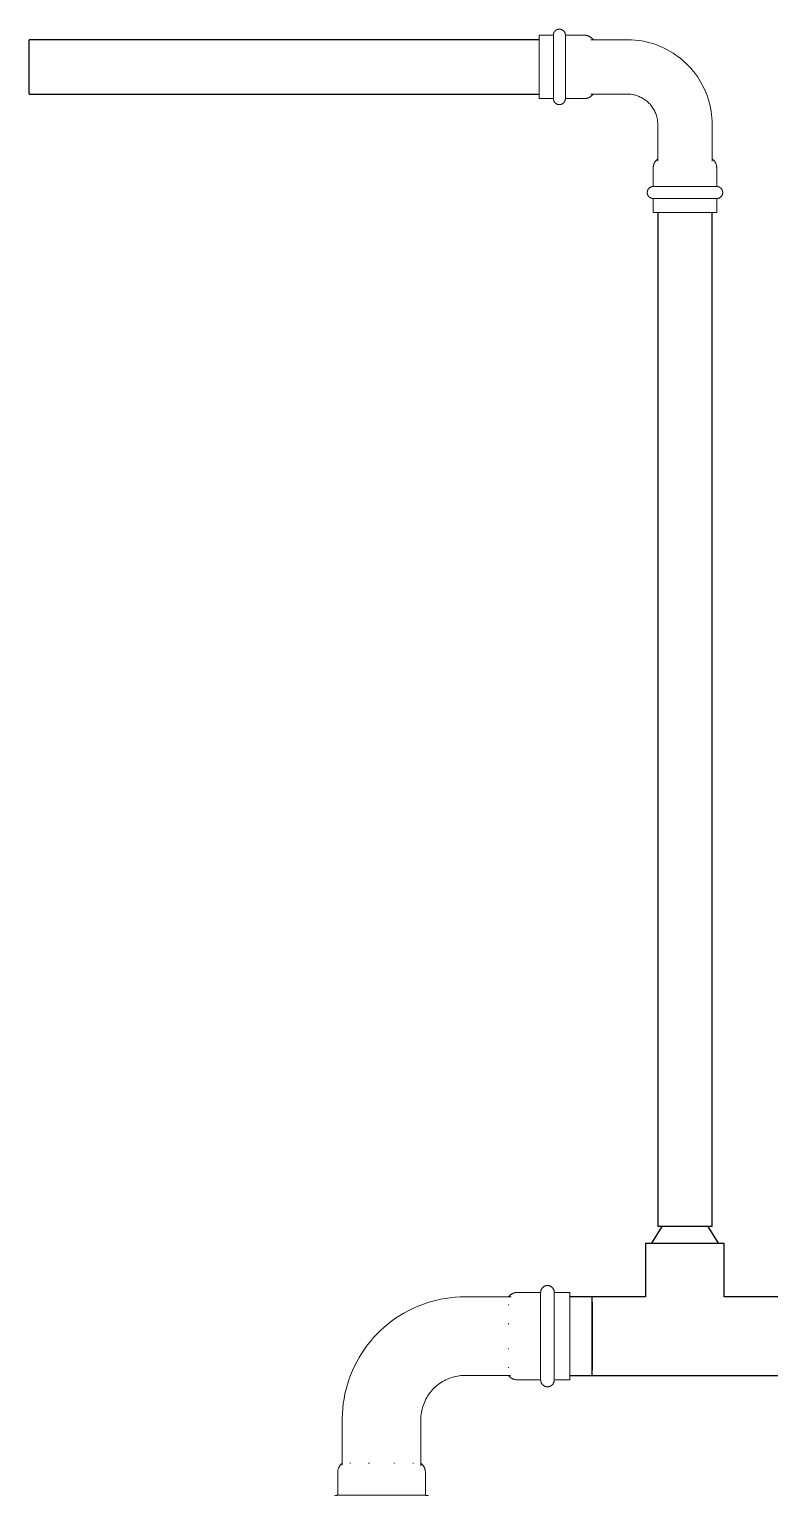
# Model space of a CAD drawing. Header units: inches. Extents: x -3327 to -1, y 8 to 1328.
# Drawn here: x -3173.22 to -3155.13, y 469 to 504.25 of the extents above; entities that cross this region are included whole.
import ezdxf

# ---------------------------------------------------------------- set-up
doc = ezdxf.new("R2010")
doc.units = ezdxf.units.IN
doc.header["$MEASUREMENT"] = 0
doc.layers.add('P-PIPE', color=3, linetype='Continuous', lineweight=9)
doc.layers.add('X - REF - FP', color=7, linetype='Continuous', true_color=0xb90000)

# ---------------------------------------------------------------- blocks, each defined once
blk = doc.blocks.new('Victaulic-VicPress316-Elbow 90-45deg Style P568_P571 - Standard-V1-SECOND LEVEL')
at = {"layer": 'P-PIPE'}
for p, q in [((-0.767, 3.52), (-0.767, 3.181)), ((0.766, 3.52), (-0.767, 3.52)), ((-0.767, 3.181), (0.766, 3.181)), ((0.766, 3.181), (0.766, 3.52)), ((-0.767, 2.89), (-0.767, 2.439)), ((-0.767, 2.89), (0.766, 2.89)), ((0.766, 2.439), (0.766, 2.89)), ((-0.658, 2.278), (-0.658, 1.393)), ((0.657, 1.393), (0.657, 2.278)), ((-3.181, 0.766), (-3.52, 0.766)), ((-3.52, 0.766), (-3.52, -0.767)), ((-3.181, -0.767), (-3.181, 0.766)), ((-2.439, 0.766), (-2.89, 0.766)), ((-2.89, -0.767), (-2.89, 0.766)), ((-1.393, 0.657), (-2.278, 0.657)), ((-2.278, -0.658), (-1.393, -0.658)), ((-3.52, -0.767), (-3.181, -0.767)), ((-2.89, -0.767), (-2.439, -0.767))]:
    blk.add_line(p, q, dxfattribs=at)
at = {"layer": 'P-PIPE', "flags": 128}
for points in [[(-0.767, 2.89), (-0.772, 2.891), (-0.778, 2.891), (-0.784, 2.892), (-0.79, 2.892), (-0.795, 2.893), (-0.801, 2.895), (-0.807, 2.896), (-0.812, 2.898), (-0.818, 2.9), (-0.823, 2.902), (-0.828, 2.904), (-0.834, 2.907), (-0.839, 2.91), (-0.844, 2.913), (-0.849, 2.916), (-0.853, 2.919), (-0.858, 2.923), (-0.862, 2.927), (-0.867, 2.931), (-0.871, 2.935), (-0.875, 2.939), (-0.879, 2.943), (-0.882, 2.948), (-0.886, 2.953), (-0.889, 2.957), (-0.892, 2.962), (-0.895, 2.967), (-0.897, 2.973), (-0.9, 2.978), (-0.902, 2.983), (-0.904, 2.989), (-0.906, 2.994), (-0.907, 3), (-0.909, 3.006), (-0.91, 3.011), (-0.911, 3.017), (-0.911, 3.023), (-0.912, 3.029), (-0.912, 3.034), (-0.912, 3.04), (-0.912, 3.046), (-0.911, 3.052), (-0.91, 3.058), (-0.909, 3.063), (-0.908, 3.069), (-0.907, 3.075), (-0.905, 3.08), (-0.903, 3.086), (-0.901, 3.091), (-0.899, 3.097), (-0.896, 3.102), (-0.894, 3.107), (-0.891, 3.112), (-0.887, 3.117), (-0.884, 3.122), (-0.881, 3.126), (-0.877, 3.131), (-0.873, 3.135), (-0.869, 3.139), (-0.865, 3.143), (-0.86, 3.147), (-0.856, 3.151), (-0.851, 3.154), (-0.846, 3.158), (-0.842, 3.161), (-0.836, 3.164), (-0.831, 3.166), (-0.826, 3.169), (-0.821, 3.171), (-0.815, 3.173), (-0.81, 3.175), (-0.804, 3.177), (-0.798, 3.178), (-0.793, 3.179), (-0.787, 3.18), (-0.781, 3.181), (-0.775, 3.181), (-0.77, 3.181), (-0.767, 3.181)], [(0.766, 3.181), (0.766, 3.181), (0.764, 3.181), (0.761, 3.181), (0.757, 3.181), (0.751, 3.181), (0.745, 3.181), (0.737, 3.181), (0.728, 3.181), (0.717, 3.181), (0.706, 3.181), (0.693, 3.181), (0.68, 3.181), (0.665, 3.181), (0.649, 3.181), (0.633, 3.181), (0.615, 3.181), (0.596, 3.181), (0.576, 3.181), (0.556, 3.181), (0.534, 3.181), (0.512, 3.181), (0.488, 3.181), (0.464, 3.181), (0.44, 3.181), (0.414, 3.181), (0.388, 3.181), (0.361, 3.181), (0.334, 3.181), (0.306, 3.181), (0.278, 3.181), (0.249, 3.181), (0.22, 3.181), (0.19, 3.181), (0.16, 3.181), (0.13, 3.181), (0.1, 3.181), (0.069, 3.181), (0.039, 3.181), (0.008, 3.181), (-0.022, 3.181), (-0.053, 3.181), (-0.084, 3.181), (-0.114, 3.181), (-0.144, 3.181), (-0.174, 3.181), (-0.204, 3.181), (-0.233, 3.181), (-0.262, 3.181), (-0.291, 3.181), (-0.319, 3.181), (-0.347, 3.181), (-0.374, 3.181), (-0.4, 3.181), (-0.426, 3.181), (-0.451, 3.181), (-0.476, 3.181), (-0.499, 3.181), (-0.522, 3.181), (-0.544, 3.181), (-0.565, 3.181), (-0.585, 3.181), (-0.605, 3.181), (-0.623, 3.181), (-0.64, 3.181), (-0.657, 3.181), (-0.672, 3.181), (-0.686, 3.181), (-0.699, 3.181), (-0.711, 3.181), (-0.722, 3.181), (-0.732, 3.181), (-0.74, 3.181), (-0.748, 3.181), (-0.754, 3.181), (-0.759, 3.181), (-0.763, 3.181), (-0.765, 3.181), (-0.766, 3.181), (-0.767, 3.181)], [(-0.767, 3.181), (-0.766, 3.181), (-0.764, 3.181), (-0.761, 3.181), (-0.757, 3.181), (-0.751, 3.181), (-0.745, 3.181), (-0.737, 3.181), (-0.728, 3.181)], [(0.722, 3.181), (0.732, 3.181), (0.74, 3.181), (0.748, 3.181), (0.754, 3.181), (0.759, 3.181), (0.763, 3.181), (0.765, 3.181), (0.766, 3.181), (0.766, 3.181)], [(0.766, 3.181), (0.772, 3.181), (0.778, 3.181), (0.784, 3.18), (0.79, 3.18), (0.795, 3.179), (0.801, 3.177), (0.807, 3.176), (0.812, 3.174), (0.818, 3.172), (0.823, 3.17), (0.828, 3.168), (0.834, 3.165), (0.839, 3.162), (0.844, 3.159), (0.849, 3.156), (0.853, 3.153), (0.858, 3.149), (0.862, 3.145), (0.867, 3.141), (0.871, 3.137), (0.875, 3.133), (0.879, 3.129), (0.882, 3.124), (0.886, 3.119), (0.889, 3.115), (0.892, 3.11), (0.895, 3.105), (0.897, 3.099), (0.9, 3.094), (0.902, 3.089), (0.904, 3.083), (0.906, 3.078), (0.907, 3.072), (0.909, 3.066), (0.91, 3.061), (0.911, 3.055), (0.911, 3.049), (0.912, 3.043), (0.912, 3.038), (0.912, 3.032), (0.912, 3.026), (0.911, 3.02), (0.91, 3.014), (0.909, 3.009), (0.908, 3.003), (0.907, 2.997), (0.905, 2.992), (0.903, 2.986), (0.901, 2.981), (0.899, 2.975), (0.896, 2.97), (0.894, 2.965), (0.891, 2.96), (0.887, 2.955), (0.884, 2.95), (0.881, 2.946), (0.877, 2.941), (0.873, 2.937), (0.869, 2.933), (0.865, 2.929), (0.86, 2.925), (0.856, 2.921), (0.851, 2.918), (0.846, 2.914), (0.842, 2.911), (0.836, 2.908), (0.831, 2.906), (0.826, 2.903), (0.821, 2.901), (0.815, 2.899), (0.81, 2.897), (0.804, 2.895), (0.798, 2.894), (0.793, 2.893), (0.787, 2.892), (0.781, 2.891), (0.775, 2.891), (0.77, 2.891), (0.766, 2.89)], [(-0.767, 2.89), (-0.766, 2.89), (-0.764, 2.89), (-0.761, 2.89), (-0.757, 2.89), (-0.751, 2.89), (-0.745, 2.89), (-0.737, 2.89), (-0.728, 2.89), (-0.717, 2.89), (-0.706, 2.89), (-0.693, 2.89), (-0.68, 2.89), (-0.665, 2.89), (-0.649, 2.89), (-0.633, 2.89), (-0.615, 2.89), (-0.596, 2.89), (-0.576, 2.89), (-0.556, 2.89), (-0.534, 2.89), (-0.512, 2.89), (-0.488, 2.89), (-0.464, 2.89), (-0.44, 2.89), (-0.414, 2.89), (-0.388, 2.89), (-0.361, 2.89), (-0.334, 2.89), (-0.306, 2.89), (-0.278, 2.89), (-0.249, 2.89), (-0.22, 2.89), (-0.19, 2.89), (-0.16, 2.89), (-0.13, 2.89), (-0.1, 2.89), (-0.069, 2.89), (-0.039, 2.89), (-0.008, 2.89), (0.022, 2.89), (0.053, 2.89), (0.084, 2.89), (0.114, 2.89), (0.144, 2.89), (0.174, 2.89), (0.204, 2.89), (0.233, 2.89), (0.262, 2.89), (0.291, 2.89), (0.319, 2.89), (0.347, 2.89), (0.374, 2.89), (0.4, 2.89), (0.426, 2.89), (0.451, 2.89), (0.476, 2.89), (0.499, 2.89), (0.522, 2.89), (0.544, 2.89), (0.565, 2.89), (0.585, 2.89), (0.605, 2.89), (0.623, 2.89), (0.64, 2.89), (0.657, 2.89), (0.672, 2.89), (0.686, 2.89), (0.699, 2.89), (0.711, 2.89), (0.722, 2.89), (0.732, 2.89), (0.74, 2.89), (0.748, 2.89), (0.754, 2.89), (0.759, 2.89), (0.763, 2.89), (0.765, 2.89), (0.766, 2.89), (0.766, 2.89)], [(-0.722, 2.89), (-0.732, 2.89), (-0.74, 2.89), (-0.748, 2.89), (-0.754, 2.89), (-0.759, 2.89), (-0.763, 2.89), (-0.765, 2.89), (-0.766, 2.89), (-0.767, 2.89)], [(0.766, 2.89), (0.766, 2.89), (0.764, 2.89), (0.761, 2.89), (0.757, 2.89), (0.751, 2.89), (0.745, 2.89), (0.737, 2.89), (0.728, 2.89)], [(-0.658, 2.221), (-0.666, 2.228), (-0.674, 2.235), (-0.682, 2.242), (-0.69, 2.25), (-0.698, 2.258), (-0.705, 2.266), (-0.711, 2.275), (-0.718, 2.283), (-0.724, 2.293), (-0.729, 2.302), (-0.735, 2.311), (-0.74, 2.321), (-0.744, 2.331), (-0.748, 2.341), (-0.752, 2.351), (-0.755, 2.362), (-0.758, 2.372), (-0.761, 2.383), (-0.763, 2.394), (-0.764, 2.404), (-0.765, 2.415), (-0.766, 2.426), (-0.767, 2.437), (-0.767, 2.439)], [(0.766, 2.439), (0.766, 2.428), (0.766, 2.417), (0.765, 2.406), (0.763, 2.396), (0.761, 2.385), (0.759, 2.374), (0.756, 2.364), (0.753, 2.353), (0.749, 2.343), (0.745, 2.333), (0.741, 2.323), (0.736, 2.313), (0.73, 2.304), (0.725, 2.294), (0.719, 2.285), (0.713, 2.276), (0.706, 2.268), (0.699, 2.259), (0.692, 2.251), (0.684, 2.244), (0.676, 2.236), (0.668, 2.229), (0.659, 2.222), (0.657, 2.221)], [(-0.658, 1.393), (-0.658, 1.364), (-0.66, 1.334), (-0.663, 1.305), (-0.667, 1.276), (-0.672, 1.247), (-0.679, 1.218), (-0.686, 1.19), (-0.695, 1.162), (-0.705, 1.134), (-0.716, 1.107), (-0.728, 1.08), (-0.741, 1.053), (-0.755, 1.028), (-0.77, 1.002), (-0.786, 0.978), (-0.803, 0.954), (-0.821, 0.931), (-0.84, 0.908), (-0.86, 0.886), (-0.881, 0.865), (-0.902, 0.845), (-0.924, 0.826), (-0.947, 0.808), (-0.971, 0.79), (-0.996, 0.774), (-1.021, 0.759), (-1.046, 0.744), (-1.073, 0.731), (-1.099, 0.719), (-1.126, 0.707), (-1.154, 0.697), (-1.182, 0.688), (-1.21, 0.681), (-1.239, 0.674), (-1.268, 0.668), (-1.297, 0.664), (-1.326, 0.661), (-1.356, 0.658), (-1.385, 0.658), (-1.393, 0.657)], [(-1.393, -0.658), (-1.311, -0.656), (-1.229, -0.651), (-1.148, -0.643), (-1.066, -0.631), (-0.986, -0.617), (-0.906, -0.599), (-0.826, -0.578), (-0.748, -0.553), (-0.671, -0.526), (-0.594, -0.496), (-0.52, -0.462), (-0.446, -0.426), (-0.374, -0.386), (-0.304, -0.344), (-0.235, -0.299), (-0.168, -0.252), (-0.104, -0.201), (-0.041, -0.149), (0.02, -0.093), (0.078, -0.036), (0.134, 0.024), (0.187, 0.087), (0.238, 0.151), (0.287, 0.217), (0.332, 0.285), (0.375, 0.355), (0.415, 0.427), (0.453, 0.5), (0.487, 0.574), (0.518, 0.65), (0.546, 0.727), (0.571, 0.805), (0.593, 0.884), (0.612, 0.964), (0.628, 1.044), (0.64, 1.126), (0.649, 1.207), (0.655, 1.289), (0.657, 1.371), (0.657, 1.393)], [(-3.181, 0.766), (-3.181, 0.772), (-3.181, 0.778), (-3.18, 0.784), (-3.18, 0.79), (-3.179, 0.795), (-3.177, 0.801), (-3.176, 0.807), (-3.174, 0.812), (-3.172, 0.818), (-3.17, 0.823), (-3.168, 0.828), (-3.165, 0.834), (-3.162, 0.839), (-3.159, 0.844), (-3.156, 0.849), (-3.153, 0.853), (-3.149, 0.858), (-3.145, 0.862), (-3.141, 0.867), (-3.137, 0.871), (-3.133, 0.875), (-3.129, 0.879), (-3.124, 0.882), (-3.119, 0.886), (-3.115, 0.889), (-3.11, 0.892), (-3.105, 0.895), (-3.099, 0.897), (-3.094, 0.9), (-3.089, 0.902), (-3.083, 0.904), (-3.078, 0.906), (-3.072, 0.907), (-3.066, 0.909), (-3.061, 0.91), (-3.055, 0.911), (-3.049, 0.911), (-3.043, 0.912), (-3.038, 0.912), (-3.032, 0.912), (-3.026, 0.912), (-3.02, 0.911), (-3.014, 0.91), (-3.009, 0.909), (-3.003, 0.908), (-2.997, 0.907), (-2.992, 0.905), (-2.986, 0.903), (-2.981, 0.901), (-2.975, 0.899), (-2.97, 0.896), (-2.965, 0.894), (-2.96, 0.891), (-2.955, 0.887), (-2.95, 0.884), (-2.946, 0.881), (-2.941, 0.877), (-2.937, 0.873), (-2.933, 0.869), (-2.929, 0.865), (-2.925, 0.86), (-2.921, 0.856), (-2.918, 0.851), (-2.914, 0.846), (-2.911, 0.842), (-2.908, 0.836), (-2.906, 0.831), (-2.903, 0.826), (-2.901, 0.821), (-2.899, 0.815), (-2.897, 0.81), (-2.895, 0.804), (-2.894, 0.798), (-2.893, 0.793), (-2.892, 0.787), (-2.891, 0.781), (-2.891, 0.775), (-2.891, 0.77), (-2.89, 0.766)], [(-3.181, 0.766), (-3.181, 0.766), (-3.181, 0.764), (-3.181, 0.761), (-3.181, 0.757), (-3.181, 0.751), (-3.181, 0.745), (-3.181, 0.737), (-3.181, 0.728), (-3.181, 0.717), (-3.181, 0.706), (-3.181, 0.693), (-3.181, 0.68), (-3.181, 0.665), (-3.181, 0.649), (-3.181, 0.633), (-3.181, 0.615), (-3.181, 0.596), (-3.181, 0.576), (-3.181, 0.556), (-3.181, 0.534), (-3.181, 0.512), (-3.181, 0.488), (-3.181, 0.464), (-3.181, 0.44), (-3.181, 0.414), (-3.181, 0.388), (-3.181, 0.361), (-3.181, 0.334), (-3.181, 0.306), (-3.181, 0.278), (-3.181, 0.249), (-3.181, 0.22), (-3.181, 0.19), (-3.181, 0.16), (-3.181, 0.13), (-3.181, 0.1), (-3.181, 0.069), (-3.181, 0.039), (-3.181, 0.008), (-3.181, -0.022), (-3.181, -0.053), (-3.181, -0.084), (-3.181, -0.114), (-3.181, -0.144), (-3.181, -0.174), (-3.181, -0.204), (-3.181, -0.233), (-3.181, -0.262), (-3.181, -0.291), (-3.181, -0.319), (-3.181, -0.347), (-3.181, -0.374), (-3.181, -0.4), (-3.181, -0.426), (-3.181, -0.451), (-3.181, -0.476), (-3.181, -0.499), (-3.181, -0.522), (-3.181, -0.544), (-3.181, -0.565), (-3.181, -0.585), (-3.181, -0.605), (-3.181, -0.623), (-3.181, -0.64), (-3.181, -0.657), (-3.181, -0.672), (-3.181, -0.686), (-3.181, -0.699), (-3.181, -0.711), (-3.181, -0.722), (-3.181, -0.732), (-3.181, -0.74), (-3.181, -0.748), (-3.181, -0.754), (-3.181, -0.759), (-3.181, -0.763), (-3.181, -0.765), (-3.181, -0.766), (-3.181, -0.767)], [(-3.181, 0.722), (-3.181, 0.732), (-3.181, 0.74), (-3.181, 0.748), (-3.181, 0.754), (-3.181, 0.759), (-3.181, 0.763), (-3.181, 0.765), (-3.181, 0.766), (-3.181, 0.766)], [(-2.89, -0.767), (-2.89, -0.766), (-2.89, -0.764), (-2.89, -0.761), (-2.89, -0.757), (-2.89, -0.751), (-2.89, -0.745), (-2.89, -0.737), (-2.89, -0.728), (-2.89, -0.717), (-2.89, -0.706), (-2.89, -0.693), (-2.89, -0.68), (-2.89, -0.665), (-2.89, -0.649), (-2.89, -0.633), (-2.89, -0.615), (-2.89, -0.596), (-2.89, -0.576), (-2.89, -0.556), (-2.89, -0.534), (-2.89, -0.512), (-2.89, -0.488), (-2.89, -0.464), (-2.89, -0.44), (-2.89, -0.414), (-2.89, -0.388), (-2.89, -0.361), (-2.89, -0.334), (-2.89, -0.306), (-2.89, -0.278), (-2.89, -0.249), (-2.89, -0.22), (-2.89, -0.19), (-2.89, -0.16), (-2.89, -0.13), (-2.89, -0.1), (-2.89, -0.069), (-2.89, -0.039), (-2.89, -0.008), (-2.89, 0.022), (-2.89, 0.053), (-2.89, 0.084), (-2.89, 0.114), (-2.89, 0.144), (-2.89, 0.174), (-2.89, 0.204), (-2.89, 0.233), (-2.89, 0.262), (-2.89, 0.291), (-2.89, 0.319), (-2.89, 0.347), (-2.89, 0.374), (-2.89, 0.4), (-2.89, 0.426), (-2.89, 0.451), (-2.89, 0.476), (-2.89, 0.499), (-2.89, 0.522), (-2.89, 0.544), (-2.89, 0.565), (-2.89, 0.585), (-2.89, 0.605), (-2.89, 0.623), (-2.89, 0.64), (-2.89, 0.657), (-2.89, 0.672), (-2.89, 0.686), (-2.89, 0.699), (-2.89, 0.711), (-2.89, 0.722), (-2.89, 0.732), (-2.89, 0.74), (-2.89, 0.748), (-2.89, 0.754), (-2.89, 0.759), (-2.89, 0.763), (-2.89, 0.765), (-2.89, 0.766), (-2.89, 0.766)], [(-2.89, 0.766), (-2.89, 0.766), (-2.89, 0.764), (-2.89, 0.761), (-2.89, 0.757), (-2.89, 0.751), (-2.89, 0.745), (-2.89, 0.737), (-2.89, 0.728)], [(-2.439, 0.766), (-2.428, 0.766), (-2.417, 0.766), (-2.406, 0.765), (-2.396, 0.763), (-2.385, 0.761), (-2.374, 0.759), (-2.364, 0.756), (-2.353, 0.753), (-2.343, 0.749), (-2.333, 0.745), (-2.323, 0.741), (-2.313, 0.736), (-2.304, 0.73), (-2.294, 0.725), (-2.285, 0.719), (-2.276, 0.713), (-2.268, 0.706), (-2.259, 0.699), (-2.251, 0.692), (-2.244, 0.684), (-2.236, 0.676), (-2.229, 0.668), (-2.222, 0.659), (-2.221, 0.657)], [(-2.221, -0.658), (-2.228, -0.666), (-2.235, -0.674), (-2.242, -0.682), (-2.25, -0.69), (-2.258, -0.698), (-2.266, -0.705), (-2.275, -0.711), (-2.283, -0.718), (-2.293, -0.724), (-2.302, -0.729), (-2.311, -0.735), (-2.321, -0.74), (-2.331, -0.744), (-2.341, -0.748), (-2.351, -0.752), (-2.362, -0.755), (-2.372, -0.758), (-2.383, -0.761), (-2.394, -0.763), (-2.404, -0.764), (-2.415, -0.765), (-2.426, -0.766), (-2.437, -0.767), (-2.439, -0.767)], [(-3.181, -0.767), (-3.181, -0.766), (-3.181, -0.764), (-3.181, -0.761), (-3.181, -0.757), (-3.181, -0.751), (-3.181, -0.745), (-3.181, -0.737), (-3.181, -0.728)], [(-2.89, -0.767), (-2.891, -0.772), (-2.891, -0.778), (-2.892, -0.784), (-2.892, -0.79), (-2.893, -0.795), (-2.895, -0.801), (-2.896, -0.807), (-2.898, -0.812), (-2.9, -0.818), (-2.902, -0.823), (-2.904, -0.828), (-2.907, -0.834), (-2.91, -0.839), (-2.913, -0.844), (-2.916, -0.849), (-2.919, -0.853), (-2.923, -0.858), (-2.927, -0.862), (-2.931, -0.867), (-2.935, -0.871), (-2.939, -0.875), (-2.943, -0.879), (-2.948, -0.882), (-2.953, -0.886), (-2.957, -0.889), (-2.962, -0.892), (-2.967, -0.895), (-2.973, -0.897), (-2.978, -0.9), (-2.983, -0.902), (-2.989, -0.904), (-2.994, -0.906), (-3, -0.907), (-3.006, -0.909), (-3.011, -0.91), (-3.017, -0.911), (-3.023, -0.911), (-3.029, -0.912), (-3.034, -0.912), (-3.04, -0.912), (-3.046, -0.912), (-3.052, -0.911), (-3.058, -0.91), (-3.063, -0.909), (-3.069, -0.908), (-3.075, -0.907), (-3.08, -0.905), (-3.086, -0.903), (-3.091, -0.901), (-3.097, -0.899), (-3.102, -0.896), (-3.107, -0.894), (-3.112, -0.891), (-3.117, -0.887), (-3.122, -0.884), (-3.126, -0.881), (-3.131, -0.877), (-3.135, -0.873), (-3.139, -0.869), (-3.143, -0.865), (-3.147, -0.86), (-3.151, -0.856), (-3.154, -0.851), (-3.158, -0.846), (-3.161, -0.842), (-3.164, -0.836), (-3.166, -0.831), (-3.169, -0.826), (-3.171, -0.821), (-3.173, -0.815), (-3.175, -0.81), (-3.177, -0.804), (-3.178, -0.798), (-3.179, -0.793), (-3.18, -0.787), (-3.181, -0.781), (-3.181, -0.775), (-3.181, -0.77), (-3.181, -0.767)], [(-2.89, -0.722), (-2.89, -0.732), (-2.89, -0.74), (-2.89, -0.748), (-2.89, -0.754), (-2.89, -0.759), (-2.89, -0.763), (-2.89, -0.765), (-2.89, -0.766), (-2.89, -0.767)]]:
    blk.add_lwpolyline(points, dxfattribs=at)
blk = doc.blocks.new('Victaulic-VicPress316-Elbow 90-45deg Style P568_P571 - Standard-V18-SECOND LEVEL')
at = {"layer": 'P-PIPE'}
for p, q in [((-1.059, 4.55), (-1.059, 4.174)), ((1.059, 4.55), (-1.059, 4.55)), ((1.059, 4.174), (1.059, 4.55)), ((-1.059, 4.174), (1.059, 4.174)), ((-1.059, 3.845), (-1.059, 3.289)), ((-1.059, 3.845), (1.059, 3.845)), ((1.059, 3.289), (1.059, 3.845)), ((-0.95, 3.134), (-0.95, 2.015)), ((-0.769, 3.071), (-0.753, 3.071)), ((-0.312, 3.071), (-0.294, 3.071)), ((0.294, 3.071), (0.312, 3.071)), ((0.753, 3.071), (0.769, 3.071)), ((0.95, 2.015), (0.95, 3.119)), ((-4.174, 1.059), (-4.55, 1.059)), ((-4.55, 1.059), (-4.55, -1.059)), ((-4.174, -1.059), (-4.174, 1.059)), ((-3.289, 1.059), (-3.845, 1.059)), ((-3.845, -1.059), (-3.845, 1.059)), ((-2.015, 0.95), (-3.119, 0.95)), ((-3.071, 0.753), (-3.071, 0.769)), ((-3.071, 0.294), (-3.071, 0.312)), ((-3.071, -0.312), (-3.071, -0.294)), ((-3.134, -0.95), (-2.015, -0.95)), ((-3.071, -0.769), (-3.071, -0.753)), ((-4.55, -1.059), (-4.174, -1.059)), ((-3.845, -1.059), (-3.289, -1.059))]:
    blk.add_line(p, q, dxfattribs=at)
at = {"layer": 'P-PIPE', "flags": 128}
for points in [[(-1.059, 3.845), (-1.066, 3.846), (-1.072, 3.846), (-1.079, 3.847), (-1.085, 3.848), (-1.092, 3.849), (-1.098, 3.85), (-1.104, 3.852), (-1.111, 3.854), (-1.117, 3.856), (-1.123, 3.858), (-1.129, 3.861), (-1.135, 3.864), (-1.141, 3.867), (-1.146, 3.871), (-1.152, 3.874), (-1.157, 3.878), (-1.162, 3.882), (-1.167, 3.886), (-1.172, 3.891), (-1.177, 3.895), (-1.181, 3.9), (-1.186, 3.905), (-1.19, 3.91), (-1.194, 3.916), (-1.197, 3.921), (-1.201, 3.927), (-1.204, 3.932), (-1.207, 3.938), (-1.21, 3.944), (-1.212, 3.95), (-1.215, 3.957), (-1.217, 3.963), (-1.218, 3.969), (-1.22, 3.976), (-1.221, 3.982), (-1.222, 3.989), (-1.223, 3.995), (-1.223, 4.002), (-1.223, 4.008), (-1.223, 4.015), (-1.223, 4.021), (-1.223, 4.028), (-1.222, 4.034), (-1.221, 4.041), (-1.219, 4.047), (-1.218, 4.054), (-1.216, 4.06), (-1.214, 4.066), (-1.211, 4.072), (-1.209, 4.078), (-1.206, 4.084), (-1.203, 4.09), (-1.199, 4.096), (-1.196, 4.101), (-1.192, 4.107), (-1.188, 4.112), (-1.184, 4.117), (-1.179, 4.122), (-1.175, 4.127), (-1.17, 4.131), (-1.165, 4.136), (-1.16, 4.14), (-1.155, 4.144), (-1.149, 4.147), (-1.144, 4.151), (-1.138, 4.154), (-1.132, 4.157), (-1.126, 4.16), (-1.12, 4.163), (-1.114, 4.165), (-1.108, 4.167), (-1.102, 4.169), (-1.095, 4.17), (-1.089, 4.172), (-1.082, 4.173), (-1.076, 4.174), (-1.069, 4.174), (-1.063, 4.174), (-1.059, 4.174)], [(1.059, 4.174), (1.058, 4.174), (1.056, 4.174), (1.051, 4.174), (1.045, 4.174), (1.038, 4.174), (1.029, 4.174), (1.018, 4.174), (1.005, 4.174), (0.991, 4.174), (0.975, 4.174), (0.958, 4.174), (0.939, 4.174), (0.919, 4.174), (0.897, 4.174), (0.874, 4.174), (0.849, 4.174), (0.823, 4.174), (0.796, 4.174), (0.768, 4.174), (0.738, 4.174), (0.707, 4.174), (0.675, 4.174), (0.642, 4.174), (0.607, 4.174), (0.572, 4.174), (0.536, 4.174), (0.499, 4.174), (0.461, 4.174), (0.423, 4.174), (0.384, 4.174), (0.344, 4.174), (0.304, 4.174), (0.263, 4.174), (0.222, 4.174), (0.18, 4.174), (0.138, 4.174), (0.096, 4.174), (0.054, 4.174), (0.011, 4.174), (-0.031, 4.174), (-0.073, 4.174), (-0.115, 4.174), (-0.157, 4.174), (-0.199, 4.174), (-0.241, 4.174), (-0.282, 4.174), (-0.322, 4.174), (-0.362, 4.174), (-0.402, 4.174), (-0.441, 4.174), (-0.479, 4.174), (-0.516, 4.174), (-0.553, 4.174), (-0.588, 4.174), (-0.623, 4.174), (-0.657, 4.174), (-0.69, 4.174), (-0.721, 4.174), (-0.752, 4.174), (-0.781, 4.174), (-0.809, 4.174), (-0.836, 4.174), (-0.861, 4.174), (-0.885, 4.174), (-0.907, 4.174), (-0.929, 4.174), (-0.948, 4.174), (-0.966, 4.174), (-0.983, 4.174), (-0.998, 4.174), (-1.011, 4.174), (-1.023, 4.174), (-1.033, 4.174), (-1.042, 4.174), (-1.048, 4.174), (-1.054, 4.174), (-1.057, 4.174), (-1.059, 4.174), (-1.059, 4.174)], [(-1.059, 4.174), (-1.058, 4.174), (-1.056, 4.174), (-1.051, 4.174), (-1.045, 4.174), (-1.038, 4.174), (-1.029, 4.174), (-1.018, 4.174)], [(1.023, 4.174), (1.033, 4.174), (1.042, 4.174), (1.048, 4.174), (1.054, 4.174), (1.057, 4.174), (1.059, 4.174), (1.059, 4.174)], [(1.059, 4.174), (1.066, 4.174), (1.072, 4.174), (1.079, 4.173), (1.085, 4.172), (1.092, 4.171), (1.098, 4.17), (1.104, 4.168), (1.111, 4.166), (1.117, 4.164), (1.123, 4.162), (1.129, 4.159), (1.135, 4.156), (1.141, 4.153), (1.146, 4.149), (1.152, 4.146), (1.157, 4.142), (1.162, 4.138), (1.167, 4.134), (1.172, 4.129), (1.177, 4.125), (1.181, 4.12), (1.186, 4.115), (1.19, 4.11), (1.194, 4.104), (1.197, 4.099), (1.201, 4.093), (1.204, 4.088), (1.207, 4.082), (1.21, 4.076), (1.212, 4.07), (1.215, 4.063), (1.217, 4.057), (1.218, 4.051), (1.22, 4.044), (1.221, 4.038), (1.222, 4.031), (1.223, 4.025), (1.223, 4.018), (1.223, 4.012), (1.223, 4.005), (1.223, 3.999), (1.223, 3.992), (1.222, 3.986), (1.221, 3.979), (1.219, 3.973), (1.218, 3.966), (1.216, 3.96), (1.214, 3.954), (1.211, 3.948), (1.209, 3.942), (1.206, 3.936), (1.203, 3.93), (1.199, 3.924), (1.196, 3.919), (1.192, 3.913), (1.188, 3.908), (1.184, 3.903), (1.179, 3.898), (1.175, 3.893), (1.17, 3.889), (1.165, 3.884), (1.16, 3.88), (1.155, 3.876), (1.149, 3.873), (1.144, 3.869), (1.138, 3.866), (1.132, 3.863), (1.126, 3.86), (1.12, 3.857), (1.114, 3.855), (1.108, 3.853), (1.102, 3.851), (1.095, 3.85), (1.089, 3.848), (1.082, 3.847), (1.076, 3.846), (1.069, 3.846), (1.063, 3.846), (1.059, 3.845)], [(-1.059, 3.845), (-1.058, 3.845), (-1.056, 3.845), (-1.051, 3.845), (-1.045, 3.845), (-1.038, 3.845), (-1.029, 3.845), (-1.018, 3.845), (-1.005, 3.845), (-0.991, 3.845), (-0.975, 3.845), (-0.958, 3.845), (-0.939, 3.845), (-0.919, 3.845), (-0.897, 3.845), (-0.874, 3.845), (-0.849, 3.845), (-0.823, 3.845), (-0.796, 3.845), (-0.768, 3.845), (-0.738, 3.845), (-0.707, 3.845), (-0.675, 3.845), (-0.642, 3.845), (-0.607, 3.845), (-0.572, 3.845), (-0.536, 3.845), (-0.499, 3.845), (-0.461, 3.845), (-0.423, 3.845), (-0.384, 3.845), (-0.344, 3.845), (-0.304, 3.845), (-0.263, 3.845), (-0.222, 3.845), (-0.18, 3.845), (-0.138, 3.845), (-0.096, 3.845), (-0.054, 3.845), (-0.011, 3.845), (0.031, 3.845), (0.073, 3.845), (0.115, 3.845), (0.157, 3.845), (0.199, 3.845), (0.241, 3.845), (0.282, 3.845), (0.322, 3.845), (0.362, 3.845), (0.402, 3.845), (0.441, 3.845), (0.479, 3.845), (0.516, 3.845), (0.553, 3.845), (0.588, 3.845), (0.623, 3.845), (0.657, 3.845), (0.69, 3.845), (0.721, 3.845), (0.752, 3.845), (0.781, 3.845), (0.809, 3.845), (0.836, 3.845), (0.861, 3.845), (0.885, 3.845), (0.907, 3.845), (0.929, 3.845), (0.948, 3.845), (0.966, 3.845), (0.983, 3.845), (0.998, 3.845), (1.011, 3.845), (1.023, 3.845), (1.033, 3.845), (1.042, 3.845), (1.048, 3.845), (1.054, 3.845), (1.057, 3.845), (1.059, 3.845), (1.059, 3.845)], [(-1.023, 3.845), (-1.033, 3.845), (-1.042, 3.845), (-1.048, 3.845), (-1.054, 3.845), (-1.057, 3.845), (-1.059, 3.845), (-1.059, 3.845)], [(1.059, 3.845), (1.058, 3.845), (1.056, 3.845), (1.051, 3.845), (1.045, 3.845), (1.038, 3.845), (1.029, 3.845), (1.018, 3.845)], [(-0.95, 3.071), (-0.959, 3.078), (-0.967, 3.085), (-0.975, 3.092), (-0.983, 3.1), (-0.99, 3.108), (-0.997, 3.116), (-1.004, 3.125), (-1.01, 3.133), (-1.016, 3.143), (-1.022, 3.152), (-1.027, 3.161), (-1.032, 3.171), (-1.037, 3.181), (-1.041, 3.191), (-1.045, 3.201), (-1.048, 3.212), (-1.051, 3.222), (-1.053, 3.233), (-1.055, 3.244), (-1.057, 3.254), (-1.058, 3.265), (-1.059, 3.276), (-1.059, 3.287), (-1.059, 3.289)], [(1.059, 3.289), (1.059, 3.278), (1.058, 3.267), (1.057, 3.256), (1.056, 3.246), (1.054, 3.235), (1.051, 3.224), (1.048, 3.214), (1.045, 3.203), (1.042, 3.193), (1.037, 3.183), (1.033, 3.173), (1.028, 3.163), (1.023, 3.154), (1.017, 3.144), (1.011, 3.135), (1.005, 3.126), (0.998, 3.118), (0.991, 3.109), (0.984, 3.101), (0.976, 3.094), (0.968, 3.086), (0.96, 3.079), (0.952, 3.072), (0.95, 3.071)], [(-0.95, 2.015), (-0.951, 1.973), (-0.953, 1.93), (-0.958, 1.888), (-0.964, 1.846), (-0.971, 1.804), (-0.981, 1.762), (-0.991, 1.721), (-1.004, 1.68), (-1.018, 1.64), (-1.034, 1.6), (-1.051, 1.562), (-1.07, 1.523), (-1.091, 1.486), (-1.113, 1.449), (-1.136, 1.414), (-1.161, 1.379), (-1.187, 1.345), (-1.214, 1.313), (-1.243, 1.281), (-1.273, 1.251), (-1.304, 1.222), (-1.337, 1.194), (-1.37, 1.168), (-1.404, 1.143), (-1.44, 1.119), (-1.476, 1.097), (-1.513, 1.076), (-1.551, 1.056), (-1.59, 1.039), (-1.629, 1.022), (-1.669, 1.008), (-1.71, 0.995), (-1.751, 0.983), (-1.792, 0.974), (-1.834, 0.965), (-1.876, 0.959), (-1.919, 0.954), (-1.961, 0.951), (-2.004, 0.95), (-2.015, 0.95)], [(-2.015, -0.95), (-1.897, -0.948), (-1.778, -0.941), (-1.66, -0.929), (-1.543, -0.912), (-1.426, -0.891), (-1.31, -0.865), (-1.196, -0.835), (-1.082, -0.799), (-0.971, -0.76), (-0.861, -0.716), (-0.752, -0.668), (-0.646, -0.615), (-0.542, -0.558), (-0.44, -0.497), (-0.341, -0.432), (-0.244, -0.363), (-0.151, -0.29), (-0.06, -0.214), (0.028, -0.134), (0.112, -0.051), (0.193, 0.036), (0.27, 0.126), (0.344, 0.219), (0.414, 0.315), (0.48, 0.413), (0.542, 0.514), (0.6, 0.618), (0.654, 0.723), (0.703, 0.831), (0.748, 0.941), (0.789, 1.052), (0.826, 1.165), (0.857, 1.279), (0.884, 1.395), (0.907, 1.511), (0.925, 1.629), (0.938, 1.746), (0.946, 1.865), (0.95, 1.983), (0.95, 2.015)], [(-4.174, 1.059), (-4.174, 1.066), (-4.174, 1.072), (-4.173, 1.079), (-4.172, 1.085), (-4.171, 1.092), (-4.17, 1.098), (-4.168, 1.104), (-4.166, 1.111), (-4.164, 1.117), (-4.162, 1.123), (-4.159, 1.129), (-4.156, 1.135), (-4.153, 1.141), (-4.149, 1.146), (-4.146, 1.152), (-4.142, 1.157), (-4.138, 1.162), (-4.134, 1.167), (-4.129, 1.172), (-4.125, 1.177), (-4.12, 1.181), (-4.115, 1.186), (-4.11, 1.19), (-4.104, 1.194), (-4.099, 1.197), (-4.093, 1.201), (-4.088, 1.204), (-4.082, 1.207), (-4.076, 1.21), (-4.07, 1.212), (-4.063, 1.215), (-4.057, 1.217), (-4.051, 1.218), (-4.044, 1.22), (-4.038, 1.221), (-4.031, 1.222), (-4.025, 1.223), (-4.018, 1.223), (-4.012, 1.223), (-4.005, 1.223), (-3.999, 1.223), (-3.992, 1.223), (-3.986, 1.222), (-3.979, 1.221), (-3.973, 1.219), (-3.966, 1.218), (-3.96, 1.216), (-3.954, 1.214), (-3.948, 1.211), (-3.942, 1.209), (-3.936, 1.206), (-3.93, 1.203), (-3.924, 1.199), (-3.919, 1.196), (-3.913, 1.192), (-3.908, 1.188), (-3.903, 1.184), (-3.898, 1.179), (-3.893, 1.175), (-3.889, 1.17), (-3.884, 1.165), (-3.88, 1.16), (-3.876, 1.155), (-3.873, 1.149), (-3.869, 1.144), (-3.866, 1.138), (-3.863, 1.132), (-3.86, 1.126), (-3.857, 1.12), (-3.855, 1.114), (-3.853, 1.108), (-3.851, 1.102), (-3.85, 1.095), (-3.848, 1.089), (-3.847, 1.082), (-3.846, 1.076), (-3.846, 1.069), (-3.846, 1.063), (-3.845, 1.059)], [(-4.174, 1.059), (-4.174, 1.058), (-4.174, 1.056), (-4.174, 1.051), (-4.174, 1.045), (-4.174, 1.038), (-4.174, 1.029), (-4.174, 1.018), (-4.174, 1.005), (-4.174, 0.991), (-4.174, 0.975), (-4.174, 0.958), (-4.174, 0.939), (-4.174, 0.919), (-4.174, 0.897), (-4.174, 0.874), (-4.174, 0.849), (-4.174, 0.823), (-4.174, 0.796), (-4.174, 0.768), (-4.174, 0.738), (-4.174, 0.707), (-4.174, 0.675), (-4.174, 0.642), (-4.174, 0.607), (-4.174, 0.572), (-4.174, 0.536), (-4.174, 0.499), (-4.174, 0.461), (-4.174, 0.423), (-4.174, 0.384), (-4.174, 0.344), (-4.174, 0.304), (-4.174, 0.263), (-4.174, 0.222), (-4.174, 0.18), (-4.174, 0.138), (-4.174, 0.096), (-4.174, 0.054), (-4.174, 0.011), (-4.174, -0.031), (-4.174, -0.073), (-4.174, -0.115), (-4.174, -0.157), (-4.174, -0.199), (-4.174, -0.241), (-4.174, -0.282), (-4.174, -0.322), (-4.174, -0.362), (-4.174, -0.402), (-4.174, -0.441), (-4.174, -0.479), (-4.174, -0.516), (-4.174, -0.553), (-4.174, -0.588), (-4.174, -0.623), (-4.174, -0.657), (-4.174, -0.69), (-4.174, -0.721), (-4.174, -0.752), (-4.174, -0.781), (-4.174, -0.809), (-4.174, -0.836), (-4.174, -0.861), (-4.174, -0.885), (-4.174, -0.907), (-4.174, -0.929), (-4.174, -0.948), (-4.174, -0.966), (-4.174, -0.983), (-4.174, -0.998), (-4.174, -1.011), (-4.174, -1.023), (-4.174, -1.033), (-4.174, -1.042), (-4.174, -1.048), (-4.174, -1.054), (-4.174, -1.057), (-4.174, -1.059), (-4.174, -1.059)], [(-4.174, 1.023), (-4.174, 1.033), (-4.174, 1.042), (-4.174, 1.048), (-4.174, 1.054), (-4.174, 1.057), (-4.174, 1.059), (-4.174, 1.059)], [(-3.845, -1.059), (-3.845, -1.058), (-3.845, -1.056), (-3.845, -1.051), (-3.845, -1.045), (-3.845, -1.038), (-3.845, -1.029), (-3.845, -1.018), (-3.845, -1.005), (-3.845, -0.991), (-3.845, -0.975), (-3.845, -0.958), (-3.845, -0.939), (-3.845, -0.919), (-3.845, -0.897), (-3.845, -0.874), (-3.845, -0.849), (-3.845, -0.823), (-3.845, -0.796), (-3.845, -0.768), (-3.845, -0.738), (-3.845, -0.707), (-3.845, -0.675), (-3.845, -0.642), (-3.845, -0.607), (-3.845, -0.572), (-3.845, -0.536), (-3.845, -0.499), (-3.845, -0.461), (-3.845, -0.423), (-3.845, -0.384), (-3.845, -0.344), (-3.845, -0.304), (-3.845, -0.263), (-3.845, -0.222), (-3.845, -0.18), (-3.845, -0.138), (-3.845, -0.096), (-3.845, -0.054), (-3.845, -0.011), (-3.845, 0.031), (-3.845, 0.073), (-3.845, 0.115), (-3.845, 0.157), (-3.845, 0.199), (-3.845, 0.241), (-3.845, 0.282), (-3.845, 0.322), (-3.845, 0.362), (-3.845, 0.402), (-3.845, 0.441), (-3.845, 0.479), (-3.845, 0.516), (-3.845, 0.553), (-3.845, 0.588), (-3.845, 0.623), (-3.845, 0.657), (-3.845, 0.69), (-3.845, 0.721), (-3.845, 0.752), (-3.845, 0.781), (-3.845, 0.809), (-3.845, 0.836), (-3.845, 0.861), (-3.845, 0.885), (-3.845, 0.907), (-3.845, 0.929), (-3.845, 0.948), (-3.845, 0.966), (-3.845, 0.983), (-3.845, 0.998), (-3.845, 1.011), (-3.845, 1.023), (-3.845, 1.033), (-3.845, 1.042), (-3.845, 1.048), (-3.845, 1.054), (-3.845, 1.057), (-3.845, 1.059), (-3.845, 1.059)], [(-3.845, 1.059), (-3.845, 1.058), (-3.845, 1.056), (-3.845, 1.051), (-3.845, 1.045), (-3.845, 1.038), (-3.845, 1.029), (-3.845, 1.018)], [(-3.289, 1.059), (-3.278, 1.059), (-3.267, 1.058), (-3.256, 1.057), (-3.246, 1.056), (-3.235, 1.054), (-3.224, 1.051), (-3.214, 1.048), (-3.203, 1.045), (-3.193, 1.042), (-3.183, 1.037), (-3.173, 1.033), (-3.163, 1.028), (-3.154, 1.023), (-3.144, 1.017), (-3.135, 1.011), (-3.126, 1.005), (-3.118, 0.998), (-3.109, 0.991), (-3.101, 0.984), (-3.094, 0.976), (-3.086, 0.968), (-3.079, 0.96), (-3.072, 0.952), (-3.071, 0.95)], [(-4.174, -1.059), (-4.174, -1.058), (-4.174, -1.056), (-4.174, -1.051), (-4.174, -1.045), (-4.174, -1.038), (-4.174, -1.029), (-4.174, -1.018)], [(-3.845, -1.023), (-3.845, -1.033), (-3.845, -1.042), (-3.845, -1.048), (-3.845, -1.054), (-3.845, -1.057), (-3.845, -1.059), (-3.845, -1.059)], [(-3.071, -0.95), (-3.078, -0.959), (-3.085, -0.967), (-3.092, -0.975), (-3.1, -0.983), (-3.108, -0.99), (-3.116, -0.997), (-3.125, -1.004), (-3.133, -1.01), (-3.143, -1.016), (-3.152, -1.022), (-3.161, -1.027), (-3.171, -1.032), (-3.181, -1.037), (-3.191, -1.041), (-3.201, -1.045), (-3.212, -1.048), (-3.222, -1.051), (-3.233, -1.053), (-3.244, -1.055), (-3.254, -1.057), (-3.265, -1.058), (-3.276, -1.059), (-3.287, -1.059), (-3.289, -1.059)], [(-3.845, -1.059), (-3.846, -1.066), (-3.846, -1.072), (-3.847, -1.079), (-3.848, -1.085), (-3.849, -1.092), (-3.85, -1.098), (-3.852, -1.104), (-3.854, -1.111), (-3.856, -1.117), (-3.858, -1.123), (-3.861, -1.129), (-3.864, -1.135), (-3.867, -1.141), (-3.871, -1.146), (-3.874, -1.152), (-3.878, -1.157), (-3.882, -1.162), (-3.886, -1.167), (-3.891, -1.172), (-3.895, -1.177), (-3.9, -1.181), (-3.905, -1.186), (-3.91, -1.19), (-3.916, -1.194), (-3.921, -1.197), (-3.927, -1.201), (-3.932, -1.204), (-3.938, -1.207), (-3.944, -1.21), (-3.95, -1.212), (-3.957, -1.215), (-3.963, -1.217), (-3.969, -1.218), (-3.976, -1.22), (-3.982, -1.221), (-3.989, -1.222), (-3.995, -1.223), (-4.002, -1.223), (-4.008, -1.223), (-4.015, -1.223), (-4.021, -1.223), (-4.028, -1.223), (-4.034, -1.222), (-4.041, -1.221), (-4.047, -1.219), (-4.054, -1.218), (-4.06, -1.216), (-4.066, -1.214), (-4.072, -1.211), (-4.078, -1.209), (-4.084, -1.206), (-4.09, -1.203), (-4.096, -1.199), (-4.101, -1.196), (-4.107, -1.192), (-4.112, -1.188), (-4.117, -1.184), (-4.122, -1.179), (-4.127, -1.175), (-4.131, -1.17), (-4.136, -1.165), (-4.14, -1.16), (-4.144, -1.155), (-4.147, -1.149), (-4.151, -1.144), (-4.154, -1.138), (-4.157, -1.132), (-4.16, -1.126), (-4.163, -1.12), (-4.165, -1.114), (-4.167, -1.108), (-4.169, -1.102), (-4.17, -1.095), (-4.172, -1.089), (-4.173, -1.082), (-4.174, -1.076), (-4.174, -1.069), (-4.174, -1.063), (-4.174, -1.059)]]:
    blk.add_lwpolyline(points, dxfattribs=at)

msp = doc.modelspace()

# ---------------------------------------------------------------- linework, layer by layer
at = {"layer": 'X - REF - FP'}
for p, q in [((-3160.893, 503.992), (-3173.222, 503.992)), ((-3173.222, 502.677), (-3173.222, 503.992)), ((-3173.222, 502.677), (-3160.893, 502.677)), ((-3158.03, 499.815), (-3158.03, 475.314)), ((-3156.715, 475.314), (-3156.715, 499.815)), ((-3157.935, 475.314), (-3158.185, 474.908)), ((-3156.715, 475.314), (-3158.03, 475.314)), ((-3156.56, 474.908), (-3156.81, 475.314)), ((-3158.324, 474.908), (-3158.324, 473.615)), ((-3158.324, 474.908), (-3156.422, 474.908)), ((-3156.422, 473.615), (-3156.422, 474.908)), ((-3159.617, 473.614), (-3160.156, 473.614)), ((-3158.324, 473.615), (-3159.617, 473.615)), ((-3159.617, 471.713), (-3159.617, 473.615)), ((-3159.617, 473.487), (-3159.617, 473.336)), ((-3155.129, 473.615), (-3156.422, 473.615)), ((-3159.617, 473.336), (-3159.617, 473.139)), ((-3159.617, 473.139), (-3159.617, 472.91)), ((-3159.617, 472.91), (-3159.617, 472.418)), ((-3159.617, 472.418), (-3159.617, 472.189)), ((-3159.617, 472.189), (-3159.617, 471.992)), ((-3159.617, 471.992), (-3159.617, 471.841)), ((-3160.156, 471.714), (-3159.617, 471.714)), ((-3159.617, 471.713), (-3155.129, 471.713))]:
    msp.add_line(p, q, dxfattribs=at)

# ---------------------------------------------------------------- block references
for name, p, rotation in [('Victaulic-VicPress316-Elbow 90-45deg Style P568_P571 - Standard-V1-SECOND LEVEL', (-3157.373, 503.335), 90), ('Victaulic-VicPress316-Elbow 90-45deg Style P568_P571 - Standard-V18-SECOND LEVEL', (-3164.706, 472.664), 180)]:
    msp.add_blockref(name, p, dxfattribs=dict(at, rotation=rotation))

doc.saveas('drawing.dxf')
